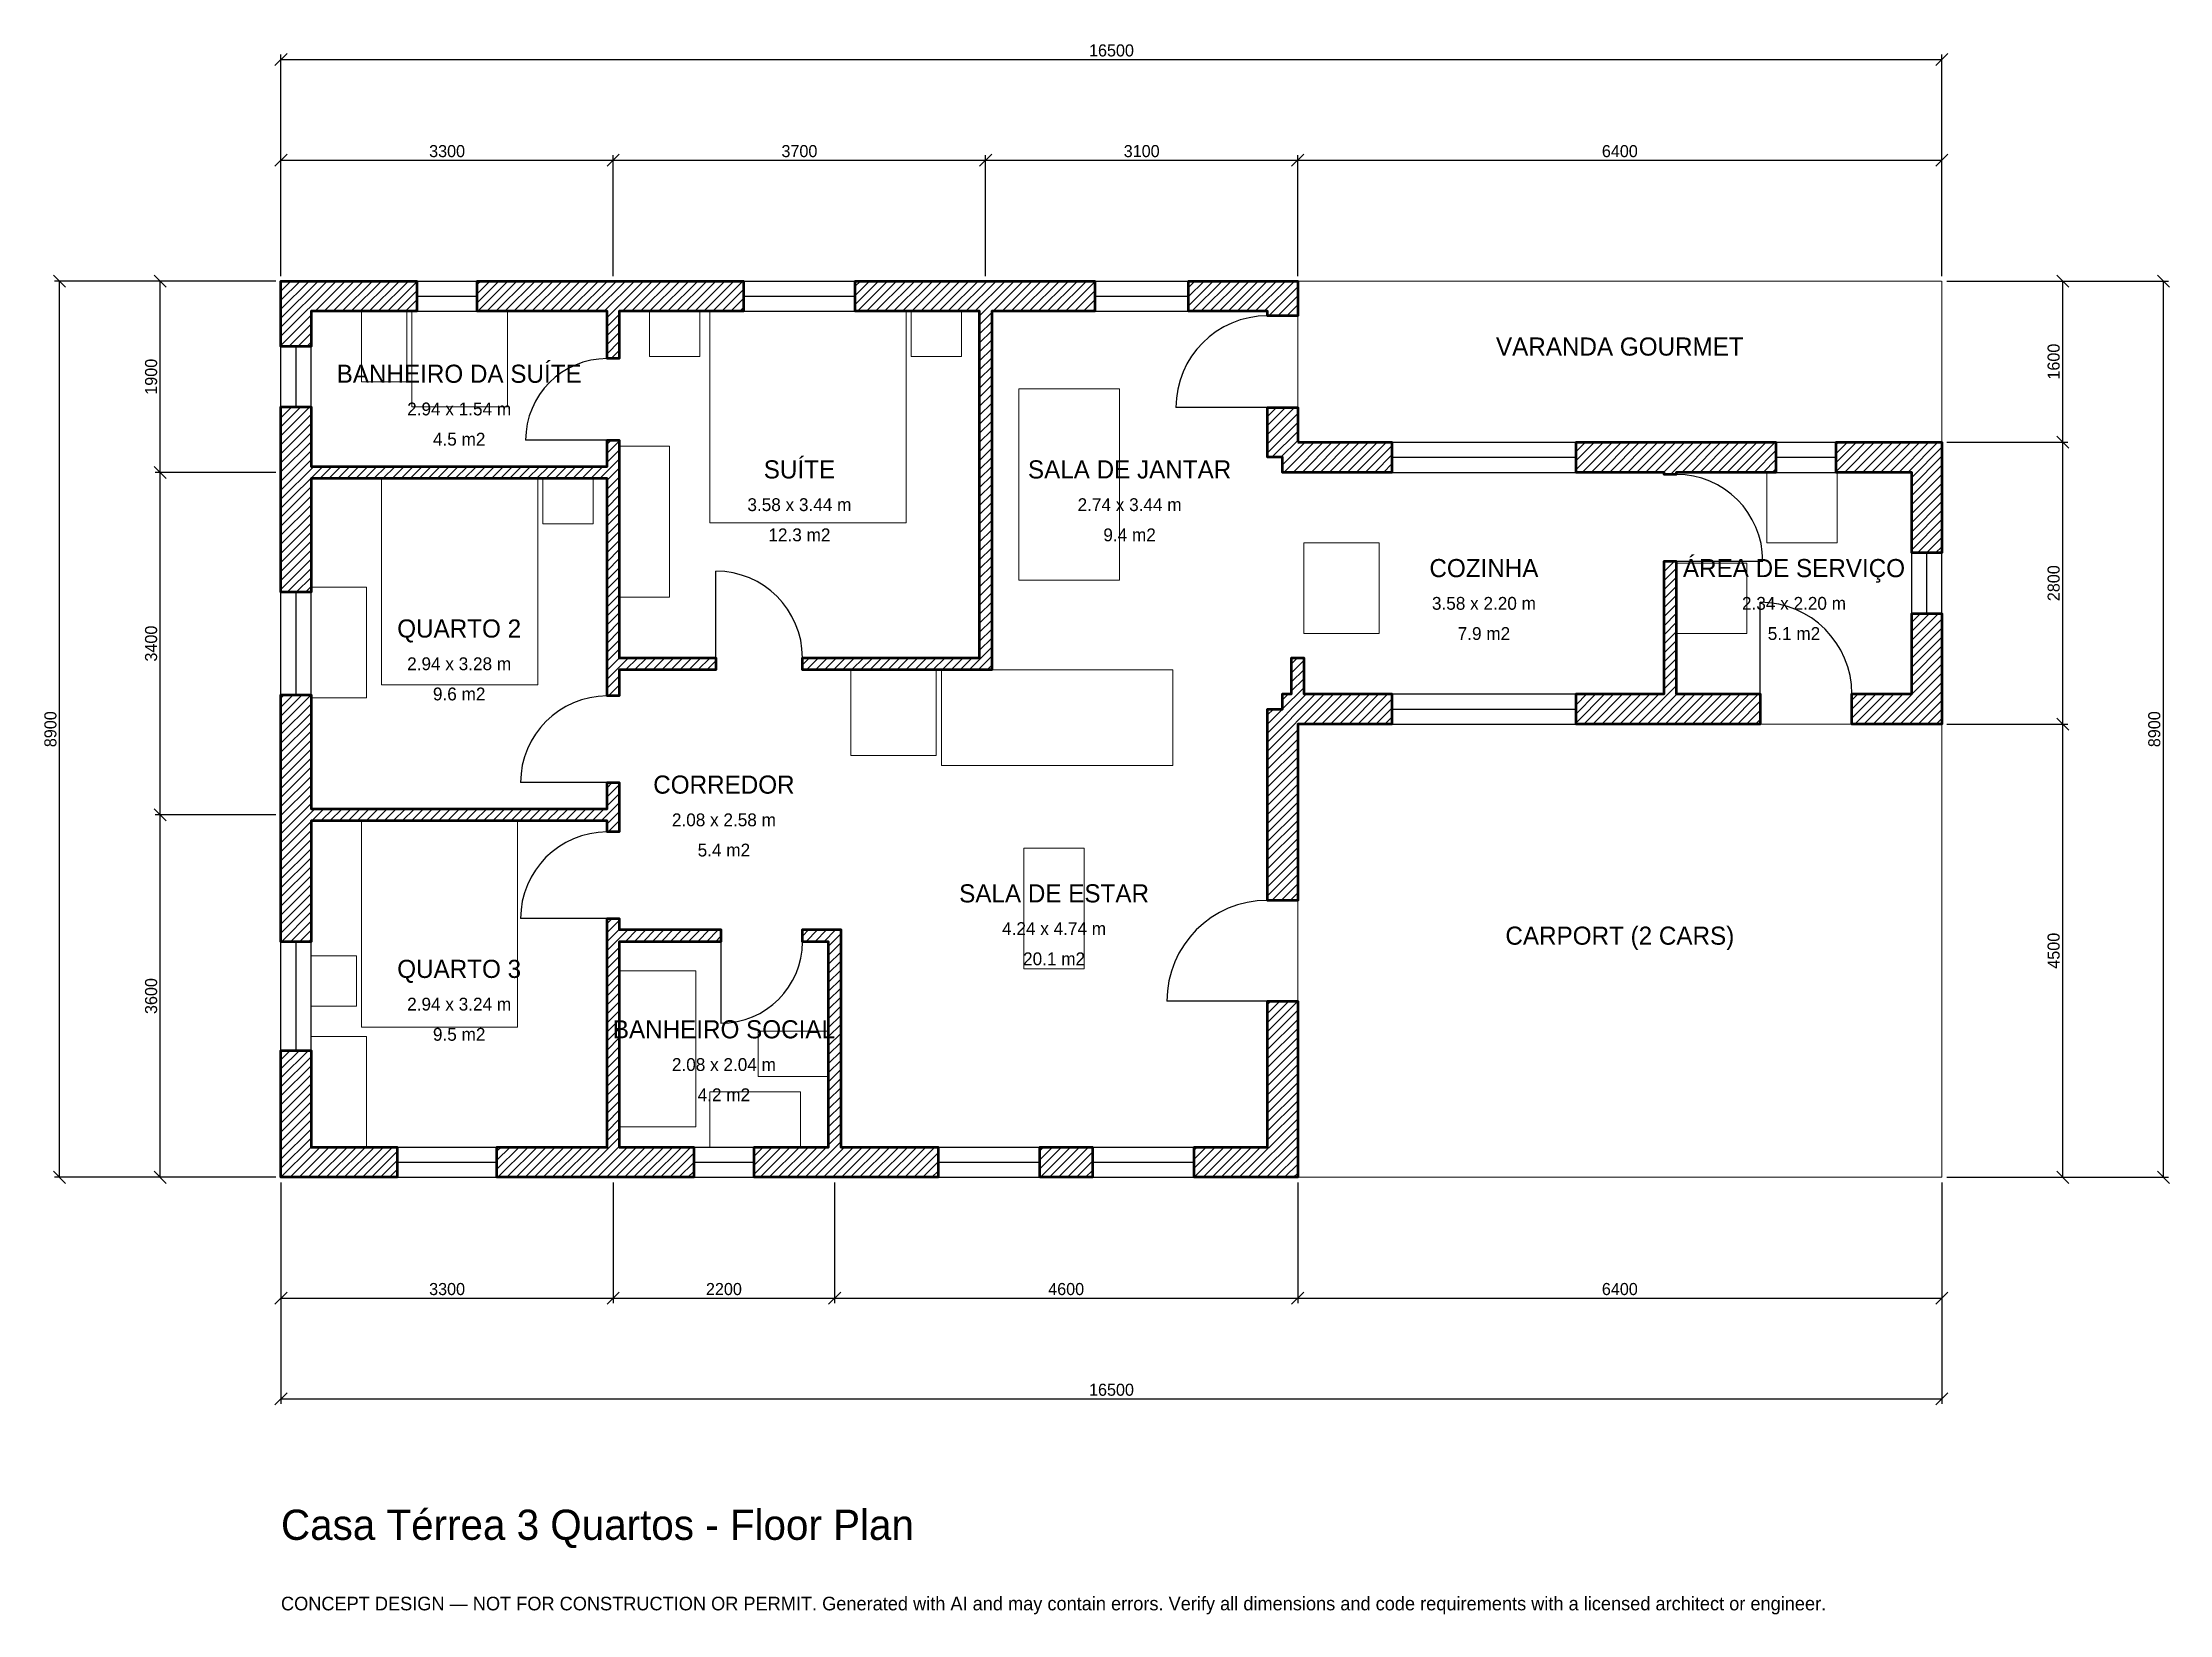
# Model space of a CAD drawing. Header units: millimetres. Extents: x -2369 to 18760, y -4341 to 11269.
import ezdxf
from ezdxf.enums import TextEntityAlignment as Align

# ---------------------------------------------------------------- set-up
doc = ezdxf.new("R2010")
doc.units = ezdxf.units.MM
doc.linetypes.add('DASHED', pattern=[1.524, 1.27, -0.254])
for name, color, linetype, lineweight in [('A-ANNO-DIMS', 1, 'Continuous', 13), ('A-ANNO-TEXT', 7, 'Continuous', 18), ('A-AREA-IDEN', 7, 'Continuous', 18), ('A-DOOR', 2, 'Continuous', 25), ('A-FLOR-FIXT', 9, 'Continuous', 13), ('A-FURN', 9, 'Continuous', 13), ('A-GLAZ', 4, 'Continuous', 25), ('A-SITE-PAVE', 8, 'Continuous', 13), ('A-WALL', 7, 'Continuous', 50), ('A-WALL-PATT', 8, 'Continuous', 13)]:
    doc.layers.add(name, color=color, linetype=linetype, lineweight=lineweight)
doc.dimstyles.new('PLAN', dxfattribs={"dimtxt": 120, "dimasz": 80, "dimexe": 50, "dimexo": 50, "dimgap": 30, "dimtad": 1, "dimdec": 0, "dimtsz": 60, "dimcen": 2.5, "dimclrd": 1, "dimclre": 1, "dimazin": 3, "dimtfac": 1, "dimtmove": 0, "dimatfit": 3})

msp = doc.modelspace()

# ---------------------------------------------------------------- hatches: boundary and pattern name
at = {"layer": 'A-WALL-PATT'}
h = msp.add_hatch(dxfattribs=at)
h.set_pattern_fill('ANSI31', color=8, scale=20)
h.paths.add_polyline_path([(5440, -0.001), (5440, 0), (5350, 0), (4700, 0), (4700, 300), (5350, 300), (5440, 300), (5440, 2340), (5180, 2340), (5180, 2460), (5440, 2460), (5560, 2460), (5560, 2340), (5560, 300), (5650, 300), (6528.333, 300), (6528.333, 0), (5650, 0), (5560, 0), (5560, -0.001), (5440, -0.001)])
h.paths.add_polyline_path([(3450, 0), (3360, 0), (3360, -0.001), (3240, -0.001), (3240, 0), (3150, 0), (2145, 0), (2145, 300), (3150, 300), (3240, 300), (3240, 2340), (3240, 2460), (3240, 2570), (3360, 2570), (3360, 2460), (4370, 2460), (4370, 2340), (3360, 2340), (3360, 300), (3450, 300), (4100, 300), (4100, 0), (3450, 0)])
h.paths.add_polyline_path([(300, 0), (300, -0.001), (0, -0.001), (0, 0), (-0.001, 0), (-0.001, 300), (0, 300), (0, 1260), (300, 1260), (300, 300), (1155, 300), (1155, 0), (300, 0)])
h.paths.add_polyline_path([(0, 3450), (0, 3540), (-0.001, 3540), (-0.001, 3660), (0, 3660), (0, 3750), (0, 4790), (300, 4790), (300, 3750), (300, 3660), (3240, 3660), (3240, 3920), (3360, 3920), (3360, 3660), (3360, 3540), (3360, 3430), (3240, 3430), (3240, 3540), (300, 3540), (300, 3450), (300, 2340), (0, 2340), (0, 3450)])
h.paths.add_polyline_path([(0, 6850), (0, 6940), (-0.001, 6940), (-0.001, 7060), (0, 7060), (0, 7150), (0, 7650), (300, 7650), (300, 7150), (300, 7060), (3240, 7060), (3240, 7320), (3360, 7320), (3360, 7060), (3360, 6940), (3360, 5160), (4320, 5160), (4320, 5040), (3360, 5040), (3360, 4780), (3240, 4780), (3240, 5040), (3240, 5160), (3240, 6940), (300, 6940), (300, 6850), (300, 5810), (0, 5810), (0, 6850)])
h.paths.add_polyline_path([(0, 8600), (-0.001, 8600), (-0.001, 8900), (0, 8900), (0, 8900.001), (0, 8900.001), (300, 8900.001), (300, 8900), (1350, 8900), (1350, 8600), (300, 8600), (300, 8250), (0, 8250), (0, 8600)])
h.paths.add_polyline_path([(3240, 8900), (3240, 8900.001), (3360, 8900.001), (3360, 8900), (3450, 8900), (3450, 8900), (4595, 8900), (4595, 8600), (3360, 8600), (3360, 8130), (3240, 8130), (3240, 8600), (3150, 8600), (3150, 8600), (1950, 8600), (1950, 8900), (3240, 8900)])
h.paths.add_polyline_path([(6850, 8900), (6940, 8900), (6940, 8900.001), (7060, 8900.001), (7060, 8900), (7150, 8900), (8085, 8900), (8085, 8600), (7150, 8600), (7060, 8600), (7060, 5160), (7060, 5040), (6940, 5040), (5560, 5040), (5440, 5040), (5180, 5040), (5180, 5160), (5440, 5160), (5560, 5160), (6940, 5160), (6940, 8600), (6850, 8600), (5705, 8600), (5705, 8900), (6850, 8900)])
h.paths.add_polyline_path([(9800, 8900), (9800, 8900.001), (10100, 8900.001), (10100, 8900), (10100.001, 8900), (10100.001, 8600), (10100, 8600), (10100, 8555), (9800, 8555), (9800, 8600), (9015, 8600), (9015, 8900), (9800, 8900)])
h.paths.add_polyline_path([(10100, 7300), (11035, 7300), (11035, 7000), (9950, 7000), (9950, 7150), (9800, 7150), (9800, 7645), (10100, 7645), (10100, 7300)])
h.paths.add_polyline_path([(13650, 7300), (13740, 7300), (13740, 7300.001), (13860, 7300.001), (13860, 7300), (13950, 7300), (14850, 7300), (14850, 7000), (13950, 7000), (13860, 7000), (13860, 6980), (13740, 6980), (13740, 7000), (13650, 7000), (12865, 7000), (12865, 7300), (13650, 7300)])
h.paths.add_polyline_path([(16200, 7300), (16200, 7300.001), (16500, 7300.001), (16500, 7300), (16500.001, 7300), (16500.001, 7000), (16500, 7000), (16500, 6200), (16200, 6200), (16200, 7000), (15450, 7000), (15450, 7300), (16200, 7300)])
h.paths.add_polyline_path([(16500, 4800), (16500.001, 4800), (16500.001, 4500), (16500, 4500), (16500, 4499.999), (16200, 4499.999), (16200, 4500), (15605, 4500), (15605, 4800), (16200, 4800), (16200, 5600), (16500, 5600), (16500, 4800)])
h.paths.add_polyline_path([(13950, 4500), (13860, 4500), (13860, 4499.999), (13740, 4499.999), (13740, 4500), (13650, 4500), (12865, 4500), (12865, 4800), (13650, 4800), (13740, 4800), (13740, 6120), (13860, 6120), (13860, 4800), (13950, 4800), (14695, 4800), (14695, 4500), (13950, 4500)])
h.paths.add_polyline_path([(10160, 4500), (10160, 4499.999), (10100.001, 4499.999), (10100.001, 4440), (10100, 4440), (10100, 2750), (9800, 2750), (9800, 4650), (9950, 4650), (9950, 4800), (10040, 4800), (10040, 5160), (10160, 5160), (10160, 4800), (11035, 4800), (11035, 4500), (10160, 4500)])
h.paths.add_polyline_path([(10100, 300), (10100.001, 300), (10100.001, 0), (10100, 0), (10100, -0.001), (9800, -0.001), (9800, 0), (9071.667, 0), (9071.667, 300), (9800, 300), (9800, 1750), (10100, 1750), (10100, 300)])
h.paths.add_polyline_path([(7538.333, 0), (7538.333, 300), (8061.667, 300), (8061.667, 0), (7538.333, 0)])

# ---------------------------------------------------------------- linework, layer by layer
at = {"layer": 'A-DOOR'}
for p, q in [((9800, 7645), (8890, 7645)), ((3240, 7320), (2430, 7320)), ((4320, 5160), (4320, 6020)), ((13860, 6120), (14720, 6120)), ((14695, 4800), (14695, 5710)), ((3240, 3920), (2380, 3920)), ((3240, 2570), (2380, 2570)), ((4370, 2340), (4370, 1530)), ((9800, 1750), (8800, 1750))]:
    msp.add_line(p, q, dxfattribs=at)
for centre, radius, start, end in [((9800, 7645), 910, 90, 180), ((3240, 7320), 810, 90, 180), ((13860, 6120), 860, 0, 90), ((4320, 5160), 860, 0, 90), ((14695, 4800), 910, 0, 90), ((3240, 3920), 860, 90, 180), ((3240, 2570), 860, 90, 180), ((9800, 1750), 1000, 90, 180), ((4370, 2340), 810, 270, 360)]:
    msp.add_arc(centre, radius, start, end, dxfattribs=at)
at = {"layer": 'A-FLOR-FIXT'}
for points in [[(800, 7900), (1250, 7900), (1250, 8600), (800, 8600)], [(1300, 7650), (2250, 7650), (2250, 8600), (1300, 8600)], [(3360, 500), (4120, 500), (4120, 2050), (3360, 2050)], [(4740, 1000), (5440, 1000), (5440, 1450), (4740, 1450)], [(4260, 300), (5160, 300), (5160, 850), (4260, 850)]]:
    msp.add_lwpolyline(points, close=True, dxfattribs=at)
at = {"layer": 'A-FURN'}
for points in [[(3660, 8150), (4160, 8150), (4160, 8600), (3660, 8600)], [(4260, 6500), (6210, 6500), (6210, 8600), (4260, 8600)], [(6260, 8150), (6760, 8150), (6760, 8600), (6260, 8600)], [(7330, 5930), (8330, 5930), (8330, 7830), (7330, 7830)], [(3360, 5760), (3860, 5760), (3860, 7260), (3360, 7260)], [(14760, 6300), (15460, 6300), (15460, 7000), (14760, 7000)], [(1000, 4890), (2550, 4890), (2550, 6940), (1000, 6940)], [(2600, 6490), (3100, 6490), (3100, 6940), (2600, 6940)], [(10160, 5400), (10910, 5400), (10910, 6300), (10160, 6300)], [(13860, 5400), (14560, 5400), (14560, 6100), (13860, 6100)], [(300, 4760), (850, 4760), (850, 5860), (300, 5860)], [(5660, 4190), (6510, 4190), (6510, 5040), (5660, 5040)], [(6560, 4090), (8860, 4090), (8860, 5040), (6560, 5040)], [(800, 1490), (2350, 1490), (2350, 3540), (800, 3540)], [(7380, 2070), (7980, 2070), (7980, 3270), (7380, 3270)], [(300, 1700), (750, 1700), (750, 2200), (300, 2200)], [(300, 300), (850, 300), (850, 1400), (300, 1400)]]:
    msp.add_lwpolyline(points, close=True, dxfattribs=at)
at = {"layer": 'A-GLAZ'}
for p, q in [((1350, 8900), (1950, 8900)), ((4595, 8900), (5705, 8900)), ((8085, 8900), (9015, 8900)), ((1350, 8750), (1950, 8750)), ((4595, 8750), (5705, 8750)), ((8085, 8750), (9015, 8750)), ((1350, 8600), (1950, 8600)), ((4595, 8600), (5705, 8600)), ((8085, 8600), (9015, 8600)), ((0, 7650), (0, 8250)), ((150, 7650), (150, 8250)), ((300, 7650), (300, 8250)), ((11035, 7300), (12865, 7300)), ((14850, 7300), (15450, 7300)), ((11035, 7150), (12865, 7150)), ((11035, 7000), (12865, 7000)), ((14850, 7150), (15450, 7150)), ((14850, 7000), (15450, 7000)), ((16200, 5600), (16200, 6200)), ((16350, 5600), (16350, 6200)), ((16500, 5600), (16500, 6200)), ((0, 4790), (0, 5810)), ((150, 4790), (150, 5810)), ((300, 4790), (300, 5810)), ((11035, 4800), (12865, 4800)), ((11035, 4650), (12865, 4650)), ((11035, 4500), (12865, 4500)), ((0, 1260), (0, 2340)), ((150, 1260), (150, 2340)), ((300, 1260), (300, 2340)), ((1155, 300), (2145, 300)), ((4100, 300), (4700, 300)), ((6528.333, 300), (7538.333, 300)), ((8061.667, 300), (9071.667, 300)), ((1155, 150), (2145, 150)), ((1155, 0), (2145, 0)), ((4100, 150), (4700, 150)), ((4100, 0), (4700, 0)), ((6528.333, 150), (7538.333, 150)), ((6528.333, 0), (7538.333, 0)), ((8061.667, 150), (9071.667, 150)), ((8061.667, 0), (9071.667, 0))]:
    msp.add_line(p, q, dxfattribs=at)
at = {"layer": 'A-SITE-PAVE', "linetype": 'DASHED'}
for points in [[(10100, 7300), (16500, 7300), (16500, 8900), (10100, 8900)], [(10100, 0), (16500, 0), (16500, 4500), (10100, 4500)]]:
    msp.add_lwpolyline(points, close=True, dxfattribs=at)
at = {"layer": 'A-WALL'}
for points in [[(0, 8600), (-0.001, 8600), (-0.001, 8900), (0, 8900), (0, 8900.001), (0, 8900.001), (300, 8900.001), (300, 8900), (1350, 8900), (1350, 8600), (300, 8600), (300, 8250), (0, 8250), (0, 8600)], [(3240, 8900), (3240, 8900.001), (3360, 8900.001), (3360, 8900), (3450, 8900), (3450, 8900), (4595, 8900), (4595, 8600), (3360, 8600), (3360, 8130), (3240, 8130), (3240, 8600), (3150, 8600), (3150, 8600), (1950, 8600), (1950, 8900), (3240, 8900)], [(6850, 8900), (6940, 8900), (6940, 8900.001), (7060, 8900.001), (7060, 8900), (7150, 8900), (8085, 8900), (8085, 8600), (7150, 8600), (7060, 8600), (7060, 5160), (7060, 5040), (6940, 5040), (5560, 5040), (5440, 5040), (5180, 5040), (5180, 5160), (5440, 5160), (5560, 5160), (6940, 5160), (6940, 8600), (6850, 8600), (5705, 8600), (5705, 8900), (6850, 8900)], [(9800, 8900), (9800, 8900.001), (10100, 8900.001), (10100, 8900), (10100.001, 8900), (10100.001, 8600), (10100, 8600), (10100, 8555), (9800, 8555), (9800, 8600), (9015, 8600), (9015, 8900), (9800, 8900)], [(0, 6850), (0, 6940), (-0.001, 6940), (-0.001, 7060), (0, 7060), (0, 7150), (0, 7650), (300, 7650), (300, 7150), (300, 7060), (3240, 7060), (3240, 7320), (3360, 7320), (3360, 7060), (3360, 6940), (3360, 5160), (4320, 5160), (4320, 5040), (3360, 5040), (3360, 4780), (3240, 4780), (3240, 5040), (3240, 5160), (3240, 6940), (300, 6940), (300, 6850), (300, 5810), (0, 5810), (0, 6850)], [(10100, 7300), (11035, 7300), (11035, 7000), (9950, 7000), (9950, 7150), (9800, 7150), (9800, 7645), (10100, 7645), (10100, 7300)], [(13650, 7300), (13740, 7300), (13740, 7300.001), (13860, 7300.001), (13860, 7300), (13950, 7300), (14850, 7300), (14850, 7000), (13950, 7000), (13860, 7000), (13860, 6980), (13740, 6980), (13740, 7000), (13650, 7000), (12865, 7000), (12865, 7300), (13650, 7300)], [(16200, 7300), (16200, 7300.001), (16500, 7300.001), (16500, 7300), (16500.001, 7300), (16500.001, 7000), (16500, 7000), (16500, 6200), (16200, 6200), (16200, 7000), (15450, 7000), (15450, 7300), (16200, 7300)], [(13950, 4500), (13860, 4500), (13860, 4499.999), (13740, 4499.999), (13740, 4500), (13650, 4500), (12865, 4500), (12865, 4800), (13650, 4800), (13740, 4800), (13740, 6120), (13860, 6120), (13860, 4800), (13950, 4800), (14695, 4800), (14695, 4500), (13950, 4500)], [(16500, 4800), (16500.001, 4800), (16500.001, 4500), (16500, 4500), (16500, 4499.999), (16200, 4499.999), (16200, 4500), (15605, 4500), (15605, 4800), (16200, 4800), (16200, 5600), (16500, 5600), (16500, 4800)], [(10160, 4500), (10160, 4499.999), (10100.001, 4499.999), (10100.001, 4440), (10100, 4440), (10100, 2750), (9800, 2750), (9800, 4650), (9950, 4650), (9950, 4800), (10040, 4800), (10040, 5160), (10160, 5160), (10160, 4800), (11035, 4800), (11035, 4500), (10160, 4500)], [(0, 3450), (0, 3540), (-0.001, 3540), (-0.001, 3660), (0, 3660), (0, 3750), (0, 4790), (300, 4790), (300, 3750), (300, 3660), (3240, 3660), (3240, 3920), (3360, 3920), (3360, 3660), (3360, 3540), (3360, 3430), (3240, 3430), (3240, 3540), (300, 3540), (300, 3450), (300, 2340), (0, 2340), (0, 3450)], [(3450, 0), (3360, 0), (3360, -0.001), (3240, -0.001), (3240, 0), (3150, 0), (2145, 0), (2145, 300), (3150, 300), (3240, 300), (3240, 2340), (3240, 2460), (3240, 2570), (3360, 2570), (3360, 2460), (4370, 2460), (4370, 2340), (3360, 2340), (3360, 300), (3450, 300), (4100, 300), (4100, 0), (3450, 0)], [(5440, -0.001), (5440, 0), (5350, 0), (4700, 0), (4700, 300), (5350, 300), (5440, 300), (5440, 2340), (5180, 2340), (5180, 2460), (5440, 2460), (5560, 2460), (5560, 2340), (5560, 300), (5650, 300), (6528.333, 300), (6528.333, 0), (5650, 0), (5560, 0), (5560, -0.001), (5440, -0.001)], [(10100, 300), (10100.001, 300), (10100.001, 0), (10100, 0), (10100, -0.001), (9800, -0.001), (9800, 0), (9071.667, 0), (9071.667, 300), (9800, 300), (9800, 1750), (10100, 1750), (10100, 300)], [(300, 0), (300, -0.001), (0, -0.001), (0, 0), (-0.001, 0), (-0.001, 300), (0, 300), (0, 1260), (300, 1260), (300, 300), (1155, 300), (1155, 0), (300, 0)], [(7538.333, 0), (7538.333, 300), (8061.667, 300), (8061.667, 0), (7538.333, 0)]]:
    msp.add_lwpolyline(points, close=True, dxfattribs=at)

# ---------------------------------------------------------------- texts
at = {"layer": 'A-ANNO-TEXT'}
for s, height, p in [('Casa Térrea 3 Quartos - Floor Plan', 300, (0, -3600)), ('CONCEPT DESIGN — NOT FOR CONSTRUCTION OR PERMIT. Generated with AI and may contain errors. Verify all dimensions and code requirements with a licensed architect or engineer.', 135, (0, -4300))]:
    msp.add_text(s, height=height, dxfattribs=at).set_placement(p)
at = {"layer": 'A-AREA-IDEN'}
for s, height, p in [('VARANDA GOURMET', 180, (13300, 8250)), ('BANHEIRO DA SUÍTE', 180, (1770, 7980)), ('2.94 x 1.54 m', 127.5, (1770, 7630)), ('4.5 m2', 127.5, (1770, 7330)), ('SUÍTE', 180, (5150, 7030)), ('SALA DE JANTAR', 180, (8430, 7030)), ('3.58 x 3.44 m', 127.5, (5150, 6680)), ('2.74 x 3.44 m', 127.5, (8430, 6680)), ('12.3 m2', 127.5, (5150, 6380)), ('9.4 m2', 127.5, (8430, 6380)), ('COZINHA', 180, (11950, 6050)), ('ÁREA DE SERVIÇO', 180, (15030, 6050)), ('3.58 x 2.20 m', 127.5, (11950, 5700)), ('2.34 x 2.20 m', 127.5, (15030, 5700)), ('QUARTO 2', 180, (1770, 5450)), ('7.9 m2', 127.5, (11950, 5400)), ('5.1 m2', 127.5, (15030, 5400)), ('2.94 x 3.28 m', 127.5, (1770, 5100)), ('9.6 m2', 127.5, (1770, 4800)), ('CORREDOR', 180, (4400, 3900)), ('2.08 x 2.58 m', 127.5, (4400, 3550)), ('5.4 m2', 127.5, (4400, 3250)), ('SALA DE ESTAR', 180, (7680, 2820)), ('4.24 x 4.74 m', 127.5, (7680, 2470)), ('CARPORT (2 CARS)', 180, (13300, 2400)), ('QUARTO 3', 180, (1770, 2070)), ('20.1 m2', 127.5, (7680, 2170)), ('2.94 x 3.24 m', 127.5, (1770, 1720)), ('9.5 m2', 127.5, (1770, 1420)), ('BANHEIRO SOCIAL', 180, (4400, 1470)), ('2.08 x 2.04 m', 127.5, (4400, 1120)), ('4.2 m2', 127.5, (4400, 820))]:
    msp.add_text(s, height=height, dxfattribs=at).set_placement(p, align=Align.MIDDLE_CENTER)

# ---------------------------------------------------------------- dimensions: what is measured, and where the dimension line sits
at = {"layer": 'A-ANNO-DIMS'}
for base, p1, p2, text in [((0, 11100), (0, 8900), (16500, 8900), '16500'), ((0, 10100), (0, 8900), (3300, 8900), '3300'), ((3300, 10100), (3300, 8900), (7000, 8900), '3700'), ((7000, 10100), (7000, 8900), (10100, 8900), '3100'), ((10100, 10100), (10100, 8900), (16500, 8900), '6400'), ((0, -1200), (0, 0), (3300, 0), '3300'), ((0, -2200), (0, 0), (16500, 0), '16500'), ((3300, -1200), (3300, 0), (5500, 0), '2200'), ((5500, -1200), (5500, 0), (10100, 0), '4600'), ((10100, -1200), (10100, 0), (16500, 0), '6400')]:
    msp.add_linear_dim(base=base, p1=p1, p2=p2, text=text, dimstyle='PLAN', dxfattribs=at).render()
for base, p1, p2, text in [((-2200, 0), (0, 0), (0, 8900), '8900'), ((-1200, 7000), (0, 7000), (0, 8900), '1900'), ((17700, 7300), (16500, 7300), (16500, 8900), '1600'), ((18700, 0), (16500, 0), (16500, 8900), '8900'), ((17700, 4500), (16500, 4500), (16500, 7300), '2800'), ((-1200, 3600), (0, 3600), (0, 7000), '3400'), ((17700, 0), (16500, 0), (16500, 4500), '4500'), ((-1200, 0), (0, 0), (0, 3600), '3600')]:
    msp.add_linear_dim(base=base, p1=p1, p2=p2, angle=90, text=text, dimstyle='PLAN', dxfattribs=at).render()

doc.saveas('drawing.dxf')
